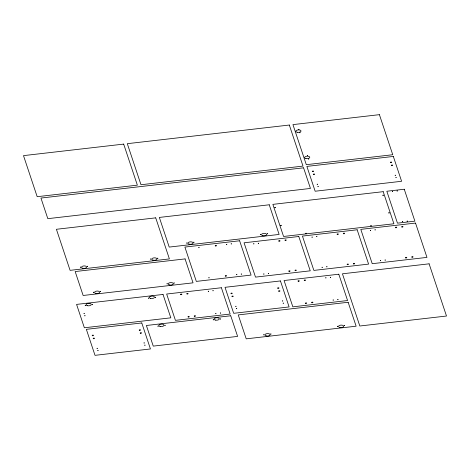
<?xml version="1.0" encoding="UTF-8"?>
<svg xmlns="http://www.w3.org/2000/svg" width="470" height="470" viewBox="0 0 470 470"><rect width="100%" height="100%" fill="white"/><g stroke="black" fill="none" stroke-linecap="round" stroke-linejoin="round"><path stroke-width="0.7" d="M298.597 129.326L298.926 129.309M298.932 129.45L298.62 129.473M299.696 132.634L300.03 132.616M300.036 132.757L299.725 132.781M80.311 267.083L80.646 267.072M80.617 267.224L80.341 267.236M87.279 266.284L87.614 266.267M87.608 266.414L87.32 266.437M307.351 155.599L307.68 155.582M307.686 155.723L307.362 155.74M308.449 158.907L308.784 158.895M308.778 159.036L308.467 159.054M150.576 258.999L150.911 258.982M150.917 259.123L150.582 259.135M93.36 292.223L93.694 292.205M93.689 292.352L93.377 292.363M157.55 258.195L157.879 258.183M157.873 258.324L157.55 258.336M100.327 291.418L100.662 291.406M100.656 291.547L100.345 291.565M186.702 242.99L187.031 242.972M187.037 243.113L186.702 243.125M193.669 242.185L194.004 242.173M193.993 242.314L193.681 242.332M85.182 305.336L85.511 305.318M85.517 305.459L85.193 305.477M92.149 304.531L92.484 304.519M92.455 304.672L92.161 304.678M198.757 247.543L199.086 247.531M199.092 247.667L198.792 247.696M83.977 313.496L84.312 313.478M84.306 313.625L84.018 313.649M84.712 315.699L85.046 315.687M85.017 315.84L84.753 315.852M317.168 184.181L317.503 184.17M317.473 184.322L317.185 184.328M317.914 186.39L318.243 186.373M318.249 186.514L317.937 186.537M226.499 244.353L226.834 244.335M226.828 244.482L226.517 244.494M231.146 243.818L231.475 243.801M231.469 243.948L231.181 243.971M166.968 283.751L167.297 283.733M167.302 283.874L167.003 283.904M173.935 282.946L174.27 282.928M174.258 283.075L173.976 283.099M148.408 298.056L148.737 298.045M148.732 298.186L148.42 298.203M260.304 234.518L260.639 234.501M260.609 234.659L260.321 234.659M155.376 297.257L155.705 297.24M155.699 297.387L155.4 297.404M267.277 233.713L267.606 233.702M267.6 233.843L267.289 233.86M253.594 243.771L253.929 243.76M253.923 243.901L253.612 243.918M258.242 243.237L258.576 243.225M258.565 243.366L258.277 243.389M208.815 277.735L209.144 277.717M209.138 277.864L208.815 277.87M395.141 175.21L395.476 175.192M395.446 175.351L395.17 175.357M395.869 177.413L396.204 177.401M396.175 177.554L395.91 177.566M97.026 348.294L97.361 348.282M97.366 348.417L97.043 348.44M97.772 350.503L98.101 350.485M98.107 350.626L97.772 350.638M236.557 274.539L236.892 274.521M236.886 274.668L236.575 274.68M208.228 291.2L208.562 291.183M208.557 291.329L208.269 291.353M241.204 274.004L241.539 273.987M241.527 274.133L241.239 274.157M212.875 290.666L213.21 290.654M213.18 290.807L212.904 290.818M311.957 237.056L312.291 237.039M392.385 191.425L392.714 191.408M312.291 237.18L311.974 237.197M392.709 191.554L392.385 191.56M157.897 326.092L158.231 326.074M158.226 326.221L157.926 326.239M316.604 236.522L316.933 236.504M316.927 236.651L316.615 236.663M397.027 190.891L397.362 190.873M397.356 191.02L397.032 191.026M164.864 325.287L165.199 325.275M165.205 325.41L164.894 325.44M263.652 273.963L263.987 273.945M263.981 274.092L263.67 274.104M143.99 342.889L144.325 342.877M144.296 343.029L144.014 343.041M268.3 273.428L268.634 273.411M268.629 273.558L268.305 273.563M144.719 345.098L145.054 345.08M145.019 345.238L144.742 345.244M215.66 313.508L215.994 313.49M215.965 313.649L215.689 313.654M220.307 312.967L220.642 312.955M220.63 313.096L220.318 313.114M235.711 306.264L236.046 306.252M236.011 306.405L235.734 306.416M213.21 319.723L213.545 319.706M213.539 319.853L213.227 319.87M370.319 230.335L370.654 230.324M370.624 230.476L370.337 230.482M236.445 308.473L236.78 308.455M236.751 308.614L236.463 308.62M374.966 229.801L375.295 229.789M375.266 229.942L374.978 229.947M220.177 318.924L220.512 318.907M220.518 319.048L220.195 319.065M322.015 267.242L322.349 267.23M322.32 267.383L322.032 267.389M402.443 221.611L402.772 221.593M402.767 221.74L402.467 221.758M326.662 266.707L326.997 266.696M326.997 266.831L326.673 266.854M407.085 221.076L407.42 221.059M407.414 221.206L407.09 221.217M282.423 300.888L282.752 300.876M282.723 301.029L282.447 301.041M325.675 277.793L326.01 277.782M326.015 277.917L325.704 277.946M283.157 303.097L283.492 303.079M283.457 303.238L283.181 303.244M330.322 277.259L330.657 277.247M330.657 277.382L330.345 277.412M380.377 260.527L380.712 260.509M380.706 260.656L380.383 260.662M385.024 259.992L385.353 259.975M385.324 260.133L385.036 260.133M263.705 334.752L264.04 334.734M264.005 334.887L263.717 334.893M270.673 333.947L271.008 333.929M270.978 334.088L270.697 334.094M333.071 299.983L333.4 299.972M333.395 300.113L333.071 300.124M337.713 299.449L338.048 299.431M338.042 299.578L337.719 299.59M337.307 326.274L337.642 326.262M337.636 326.403L337.325 326.421M344.281 325.475L344.61 325.457M344.616 325.598L344.304 325.622M274.815 207.681L275.549 207.664L274.815 207.67M280.696 225.336L281.43 225.318L280.696 225.324M305.664 233.314L306.399 233.29L305.664 233.302M370.701 225.823L371.435 225.806L370.707 225.812M382.827 195.25L383.561 195.232L382.827 195.238M388.708 212.904L389.442 212.887L388.708 212.892M123.675 144.096L23.5 155.629L37.183 196.695L137.358 185.162L123.675 144.096M289.32 125.032L127.305 143.679L140.988 184.745L303.003 166.098L289.32 125.032M379.407 114.662L292.951 124.615L306.299 164.676L392.755 154.73L379.407 114.662M393.331 156.451L306.875 166.404L315.147 191.231L401.603 181.279L393.331 156.451M303.579 167.819L40.949 198.052L47.823 218.667L310.453 188.441L303.579 167.819M155.711 217.851L56.406 229.284L70.089 270.35L169.394 258.917L155.711 217.851M269.24 204.785L159.342 217.434L169.218 247.085L279.121 234.436L269.24 204.785M383.203 191.666L272.87 204.368L283.563 236.469L393.901 223.767L383.203 191.666M404.259 189.24L386.834 191.249L397.467 223.162L414.887 221.153L404.259 189.24M239.624 240.775L184.892 247.073L196.331 281.401L251.062 275.097L239.624 240.775M298.803 236.504L244.071 242.802L255.51 277.13L310.241 270.826L298.803 236.504M357.165 229.783L302.433 236.087L313.872 270.409L368.603 264.111L357.165 229.783M415.527 223.068L360.796 229.366L372.228 263.693L426.966 257.396L415.527 223.068M185.068 258.905L75.165 271.554L83.137 295.483L193.041 282.834L185.068 258.905M163.031 294.449L76.575 304.401L84.365 327.778L170.822 317.826L163.031 294.449M221.393 287.734L166.656 294.032L175.433 320.358L230.165 314.06L221.393 287.734M280.443 280.937L225.018 287.317L233.684 313.314L289.103 306.934L280.443 280.937M338.805 274.216L284.074 280.519L292.845 306.845L347.577 300.541L338.805 274.216M429.104 263.823L342.436 273.799L359.826 326.004L446.5 316.028L429.104 263.823M141.775 322.961L86.357 329.341L95.016 355.338L150.441 348.957L141.775 322.961M230.735 315.781L146.387 325.493L153.261 346.114L237.609 336.403L230.735 315.781M348.153 302.269L238.249 314.918L246.221 338.846L356.125 326.198L348.153 302.269M298.327 281.277A0.664 0.317 -2.9 0 0 299.308 280.96A0.664 0.317 -2.9 0 0 298.309 280.725A0.664 0.317 -2.9 0 0 298.327 281.277M304.566 280.561A0.664 0.317 -2.9 0 0 305.553 280.238A0.664 0.317 -2.9 0 0 304.554 280.008A0.664 0.317 -2.9 0 0 304.566 280.561M305.717 303.467A0.664 0.317 -2.9 0 0 306.704 303.144A0.664 0.317 -2.9 0 0 305.7 302.915A0.664 0.317 -2.9 0 0 305.717 303.467M311.963 302.751A0.664 0.317 -2.9 0 0 312.944 302.427A0.664 0.317 -2.9 0 0 311.945 302.198A0.664 0.317 -2.9 0 0 311.963 302.751M277.964 288.322A0.664 0.317 -2.9 0 0 278.945 288.004A0.664 0.317 -2.9 0 0 277.946 287.775A0.664 0.317 -2.9 0 0 277.964 288.322M278.951 291.288A0.664 0.317 -2.9 0 0 279.932 290.965A0.664 0.317 -2.9 0 0 278.933 290.736A0.664 0.317 -2.9 0 0 278.951 291.288M231.252 293.697A0.664 0.317 -2.9 0 0 232.233 293.38A0.664 0.317 -2.9 0 0 231.234 293.151A0.664 0.317 -2.9 0 0 231.252 293.697M232.239 296.664A0.664 0.317 -2.9 0 0 233.226 296.347A0.664 0.317 -2.9 0 0 232.221 296.112A0.664 0.317 -2.9 0 0 232.239 296.664M266.243 335.95A2.573 1.234 -2.9 0 0 270.068 334.705A2.573 1.234 -2.9 0 0 266.179 333.812A2.573 1.234 -2.9 0 0 266.243 335.95M339.845 327.478A2.573 1.234 -2.9 0 0 343.67 326.233A2.573 1.234 -2.9 0 0 339.781 325.34A2.573 1.234 -2.9 0 0 339.845 327.478M140.554 333.283A0.664 0.317 -2.9 0 0 141.535 332.966A0.664 0.317 -2.9 0 0 140.536 332.737A0.664 0.317 -2.9 0 0 140.554 333.283M139.572 330.316A0.664 0.317 -2.9 0 0 140.554 329.999A0.664 0.317 -2.9 0 0 139.555 329.77A0.664 0.317 -2.9 0 0 139.572 330.316M93.524 338.7A0.664 0.317 -2.9 0 0 94.511 338.377A0.664 0.317 -2.9 0 0 93.512 338.147A0.664 0.317 -2.9 0 0 93.524 338.7M92.531 335.733A0.664 0.317 -2.9 0 0 93.512 335.416A0.664 0.317 -2.9 0 0 92.514 335.18A0.664 0.317 -2.9 0 0 92.531 335.733M160.158 326.468A2.573 1.234 -2.9 0 0 163.983 325.222A2.573 1.234 -2.9 0 0 160.094 324.323A2.573 1.234 -2.9 0 0 160.158 326.468M215.471 320.099A2.573 1.234 -2.9 0 0 219.296 318.854A2.573 1.234 -2.9 0 0 215.407 317.961A2.573 1.234 -2.9 0 0 215.471 320.099M187.113 293.95A0.664 0.317 -2.9 0 0 188.1 293.627A0.664 0.317 -2.9 0 0 187.101 293.397A0.664 0.317 -2.9 0 0 187.113 293.95M180.874 294.661A0.664 0.317 -2.9 0 0 181.855 294.343A0.664 0.317 -2.9 0 0 180.856 294.114A0.664 0.317 -2.9 0 0 180.874 294.661M194.557 316.287A0.664 0.317 -2.9 0 0 195.543 315.963A0.664 0.317 -2.9 0 0 194.539 315.734A0.664 0.317 -2.9 0 0 194.557 316.287M188.317 317.009A0.664 0.317 -2.9 0 0 189.298 316.686A0.664 0.317 -2.9 0 0 188.3 316.457A0.664 0.317 -2.9 0 0 188.317 317.009M87.444 305.712A2.573 1.234 -2.9 0 0 91.268 304.466A2.573 1.234 -2.9 0 0 87.379 303.573A2.573 1.234 -2.9 0 0 87.444 305.712M150.664 298.432A2.573 1.234 -2.9 0 0 154.495 297.187A2.573 1.234 -2.9 0 0 150.606 296.294A2.573 1.234 -2.9 0 0 150.664 298.432M95.898 293.427A2.573 1.234 -2.9 0 0 99.722 292.175A2.573 1.234 -2.9 0 0 95.833 291.283A2.573 1.234 -2.9 0 0 95.898 293.427M169.5 284.949A2.573 1.234 -2.9 0 0 173.33 283.704A2.573 1.234 -2.9 0 0 169.441 282.811A2.573 1.234 -2.9 0 0 169.5 284.949M215.542 245.945A0.664 0.317 -2.9 0 0 216.529 245.628A0.664 0.317 -2.9 0 0 215.53 245.393A0.664 0.317 -2.9 0 0 215.542 245.945M225.6 276.137A0.664 0.317 -2.9 0 0 226.587 275.814A0.664 0.317 -2.9 0 0 225.588 275.584A0.664 0.317 -2.9 0 0 225.6 276.137M289.097 271.366A0.664 0.317 -2.9 0 0 290.084 271.049A0.664 0.317 -2.9 0 0 289.085 270.814A0.664 0.317 -2.9 0 0 289.097 271.366M295.342 270.649A0.664 0.317 -2.9 0 0 296.323 270.326A0.664 0.317 -2.9 0 0 295.325 270.097A0.664 0.317 -2.9 0 0 295.342 270.649M279.039 241.18A0.664 0.317 -2.9 0 0 280.026 240.857A0.664 0.317 -2.9 0 0 279.027 240.628A0.664 0.317 -2.9 0 0 279.039 241.18M285.284 240.458A0.664 0.317 -2.9 0 0 286.265 240.141A0.664 0.317 -2.9 0 0 285.267 239.912A0.664 0.317 -2.9 0 0 285.284 240.458M347.459 264.651A0.664 0.317 -2.9 0 0 348.446 264.328A0.664 0.317 -2.9 0 0 347.447 264.099A0.664 0.317 -2.9 0 0 347.459 264.651M353.704 263.929A0.664 0.317 -2.9 0 0 354.686 263.611A0.664 0.317 -2.9 0 0 353.687 263.382A0.664 0.317 -2.9 0 0 353.704 263.929M337.401 234.459A0.664 0.317 -2.9 0 0 338.388 234.142A0.664 0.317 -2.9 0 0 337.384 233.913A0.664 0.317 -2.9 0 0 337.401 234.459M343.646 233.743A0.664 0.317 -2.9 0 0 344.628 233.42A0.664 0.317 -2.9 0 0 343.629 233.191A0.664 0.317 -2.9 0 0 343.646 233.743M412.067 257.213A0.664 0.317 -2.9 0 0 413.048 256.89A0.664 0.317 -2.9 0 0 412.049 256.661A0.664 0.317 -2.9 0 0 412.067 257.213M405.822 257.93A0.664 0.317 -2.9 0 0 406.809 257.613A0.664 0.317 -2.9 0 0 405.804 257.378A0.664 0.317 -2.9 0 0 405.822 257.93M402.009 227.028A0.664 0.317 -2.9 0 0 402.99 226.704A0.664 0.317 -2.9 0 0 401.991 226.475A0.664 0.317 -2.9 0 0 402.009 227.028M395.764 227.744A0.664 0.317 -2.9 0 0 396.751 227.421A0.664 0.317 -2.9 0 0 395.746 227.192A0.664 0.317 -2.9 0 0 395.764 227.744M153.114 260.204A2.573 1.234 -2.9 0 0 156.939 258.952A2.573 1.234 -2.9 0 0 153.05 258.059A2.573 1.234 -2.9 0 0 153.114 260.204M82.849 268.288A2.573 1.234 -2.9 0 0 86.674 267.042A2.573 1.234 -2.9 0 0 82.785 266.149A2.573 1.234 -2.9 0 0 82.849 268.288M189.234 244.194A2.573 1.234 -2.9 0 0 193.064 242.943A2.573 1.234 -2.9 0 0 189.175 242.05A2.573 1.234 -2.9 0 0 189.234 244.194M262.842 235.723A2.573 1.234 -2.9 0 0 266.666 234.471A2.573 1.234 -2.9 0 0 262.777 233.578A2.573 1.234 -2.9 0 0 262.842 235.723M305.947 158.543A2.573 1.234 -2.9 0 0 309.771 157.297A2.573 1.234 -2.9 0 0 305.882 156.404A2.573 1.234 -2.9 0 0 305.947 158.543M297.187 132.27A2.573 1.234 -2.9 0 0 301.017 131.024A2.573 1.234 -2.9 0 0 297.128 130.131A2.573 1.234 -2.9 0 0 297.187 132.27M391.704 165.605A0.664 0.317 -2.9 0 0 392.685 165.281A0.664 0.317 -2.9 0 0 391.686 165.052A0.664 0.317 -2.9 0 0 391.704 165.605M390.723 162.638A0.664 0.317 -2.9 0 0 391.71 162.314A0.664 0.317 -2.9 0 0 390.711 162.085A0.664 0.317 -2.9 0 0 390.723 162.638M313.666 174.587A0.664 0.317 -2.9 0 0 314.653 174.264A0.664 0.317 -2.9 0 0 313.649 174.035A0.664 0.317 -2.9 0 0 313.666 174.587M312.668 171.621A0.664 0.317 -2.9 0 0 313.654 171.303A0.664 0.317 -2.9 0 0 312.656 171.074A0.664 0.317 -2.9 0 0 312.668 171.621"/></g></svg>
